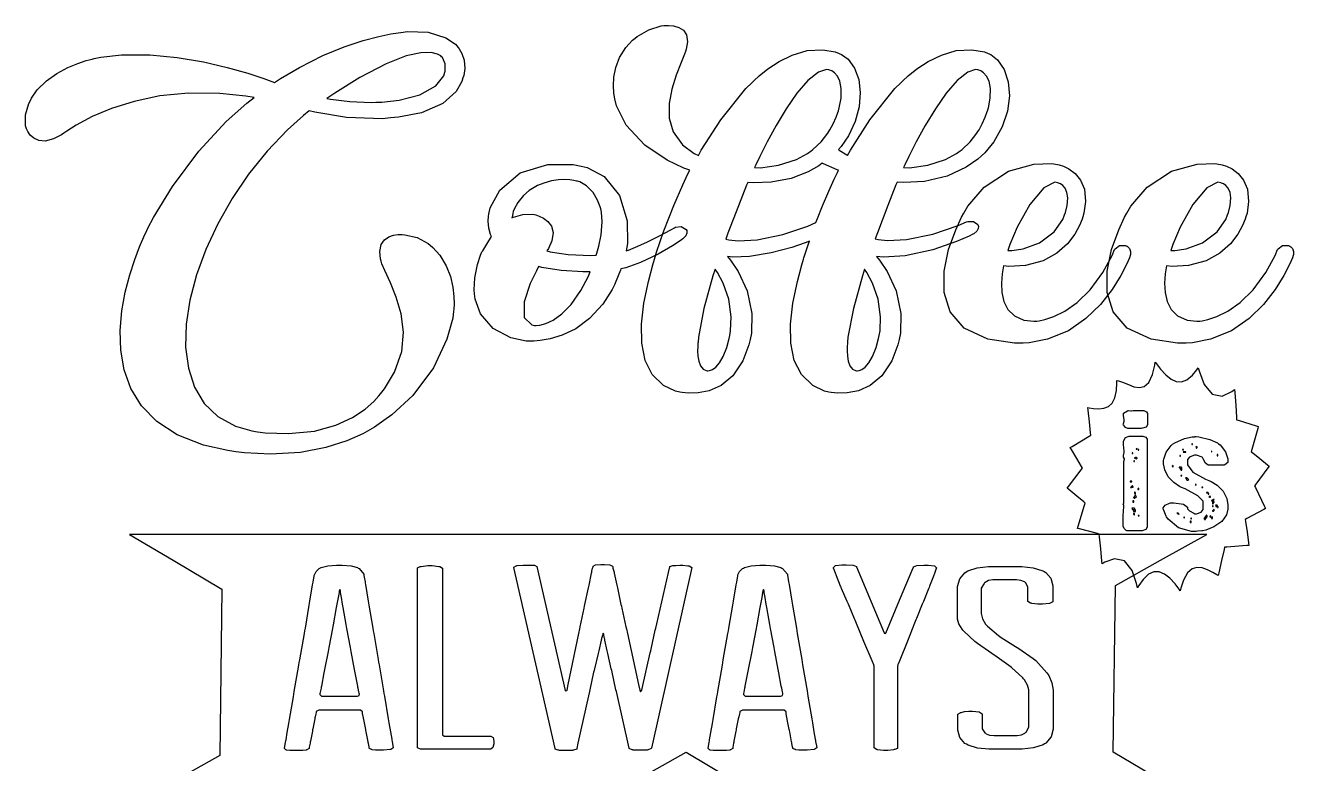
# Model space of a CAD drawing. Extents: x 114 to 248, y 19 to 327.
# Drawn here: x 114.1 to 248.3, y 162.9 to 241 of the extents above; entities that cross this region are included whole.
import ezdxf

# ---------------------------------------------------------------- set-up
doc = ezdxf.new("R2010")
doc.units = 0
doc.header["$MEASUREMENT"] = 0

msp = doc.modelspace()

# ---------------------------------------------------------------- linework, layer by layer
at = {"color": 7}
for points in [[(138.678, 198.015), (139.487, 197.903), (141.95, 197.813), (144.7, 198.093), (146.95, 198.714), (148.73, 199.536), (150.068, 200.42), (150.989, 201.224), (151.522, 201.81), (151.694, 202.035), (151.694, 202.035), (152.122, 202.554), (153.172, 204.3), (153.923, 206.486), (154.1, 208.563), (153.859, 210.494), (153.351, 212.243), (152.731, 213.774), (152.151, 215.053), (151.836, 215.787), (151.765, 216.04), (151.7, 216.291), (151.627, 217.074), (151.769, 217.821), (152.111, 218.33), (152.571, 218.642), (153.07, 218.808), (153.526, 218.868), (153.858, 218.873), (153.988, 218.863), (153.988, 218.863), (154.26, 218.846), (155.547, 218.551), (156.73, 217.92), (156.95, 217.734), (157.225, 217.51), (157.947, 216.708), (158.645, 215.578), (159.096, 214.42), (159.348, 213.308), (159.457, 212.314), (159.469, 211.514), (159.44, 210.981), (159.42, 210.785), (159.42, 210.785), (159.323, 210.029), (158.718, 207.801), (157.307, 204.775), (155.109, 201.861), (152.871, 199.791), (152.047, 199.213), (152.047, 199.213), (151.799, 199.015), (151.058, 198.502), (149.826, 197.802), (148.105, 197.04), (145.897, 196.343), (143.206, 195.836), (140.035, 195.646), (137.288, 195.778), (136.385, 195.898), (135.516, 196.015), (132.947, 196.612), (130.179, 197.693), (128.018, 199.088), (126.401, 200.738), (125.266, 202.584), (124.554, 204.571), (124.201, 206.64), (124.146, 208.735), (124.329, 210.798), (124.686, 212.772), (125.159, 214.599), (125.683, 216.224), (126.197, 217.587), (126.64, 218.63), (126.952, 219.3), (127.07, 219.534), (127.07, 219.534), (127.66, 220.672), (129.672, 223.962), (132.459, 227.706), (135.365, 230.82), (137.552, 232.77), (138.325, 233.363), (137.426, 233.524), (134.696, 233.806), (131.361, 233.835), (128.332, 233.527), (125.619, 232.958), (123.237, 232.202), (121.194, 231.34), (119.505, 230.443), (118.502, 229.815), (118.181, 229.588), (117.926, 229.413), (117.098, 228.985), (116.217, 228.755), (115.524, 228.805), (114.996, 229.05), (114.617, 229.398), (114.37, 229.756), (114.234, 230.039), (114.194, 230.152), (114.194, 230.152), (114.14, 230.382), (114.114, 231.524), (114.475, 232.719), (114.617, 232.974), (114.762, 233.291), (115.363, 234.162), (116.345, 235.139), (117.457, 235.923), (118.6, 236.529), (119.666, 236.973), (120.555, 237.271), (121.165, 237.439), (121.392, 237.49), (121.392, 237.49), (122.107, 237.64), (124.299, 237.871), (127.265, 237.883), (130.186, 237.608), (132.957, 237.133), (135.475, 236.545), (137.637, 235.927), (139.339, 235.368), (140.193, 235.06), (140.476, 234.95), (141.115, 235.379), (143.106, 236.556), (145.586, 237.801), (147.852, 238.734), (149.847, 239.396), (151.504, 239.834), (152.764, 240.09), (153.566, 240.211), (153.847, 240.242), (153.847, 240.242), (154.55, 240.341), (156.714, 240.262), (158.586, 239.686), (159.606, 238.992), (159.915, 238.654), (159.915, 238.654), (160.023, 238.512), (160.293, 238.038), (160.544, 237.301), (160.603, 236.437), (160.485, 235.683), (160.408, 235.443), (160.299, 235.064), (159.693, 234.005), (158.287, 232.733), (156.027, 231.758), (153.577, 231.273), (152.753, 231.21), (151.905, 231.122), (148.077, 231.238), (144.745, 231.811), (144.146, 231.951), (143.544, 231.477), (141.829, 229.935), (139.686, 227.686), (137.734, 225.253), (135.993, 222.681), (134.481, 220.016), (133.221, 217.307), (132.23, 214.6), (131.528, 211.941), (131.136, 209.376), (131.071, 206.955), (131.355, 204.722), (132.005, 202.722), (133.044, 201.006), (134.488, 199.619), (136.36, 198.606), (138.089, 198.098), (138.678, 198.015)], [(206.339, 224.403), (206.215, 224.12), (205.347, 221.959), (204.249, 219.058), (204.012, 218.405), (204.333, 218.336), (205.322, 218.245), (207.336, 218.339), (210.102, 218.917), (212.806, 219.829), (213.677, 220.204), (213.8, 220.258), (214.427, 220.261), (214.876, 219.931), (214.912, 219.817), (214.912, 219.817), (214.933, 219.734), (214.92, 219.517), (214.763, 219.221), (214.461, 218.961), (214.348, 218.899), (213.952, 218.688), (212.635, 218.123), (210.123, 217.268), (207.174, 216.637), (204.899, 216.469), (204.152, 216.535), (204.465, 216.165), (205.285, 214.951), (206.237, 212.927), (206.746, 210.523), (206.696, 208.449), (206.551, 207.786), (206.421, 207.206), (205.776, 205.522), (204.717, 203.939), (203.498, 202.923), (202.234, 202.354), (201.043, 202.116), (200.047, 202.092), (199.361, 202.162), (199.107, 202.212), (199.107, 202.212), (198.665, 202.317), (197.405, 202.916), (196.208, 204.054), (195.455, 205.56), (195.094, 207.367), (195.067, 209.408), (195.318, 211.613), (195.789, 213.918), (196.252, 215.674), (196.427, 216.253), (196.479, 216.421), (197.008, 218.009), (197.062, 218.157), (196.601, 217.982), (195.195, 217.512), (193.026, 216.938), (190.707, 216.567), (188.959, 216.488), (188.383, 216.535), (188.696, 216.165), (189.516, 214.951), (190.468, 212.927), (190.977, 210.523), (190.927, 208.449), (190.783, 207.786), (190.652, 207.206), (190.007, 205.522), (188.948, 203.939), (187.729, 202.923), (186.465, 202.354), (185.275, 202.116), (184.278, 202.092), (183.592, 202.162), (183.338, 202.212), (183.338, 202.212), (182.896, 202.317), (181.636, 202.916), (180.439, 204.054), (179.687, 205.56), (179.325, 207.367), (179.298, 209.408), (179.549, 211.613), (180.02, 213.918), (180.483, 215.674), (180.658, 216.253), (180.883, 217.012), (181.653, 219.258), (182.699, 221.929), (183.658, 224.116), (184.208, 225.286), (184.397, 225.672), (183.786, 225.899), (182.015, 226.742), (179.66, 228.309), (177.689, 230.445), (176.632, 232.497), (176.459, 233.222), (176.459, 233.222), (176.423, 233.397), (176.359, 233.878), (176.322, 234.603), (176.371, 235.507), (176.565, 236.527), (176.965, 237.599), (177.628, 238.658), (178.34, 239.427), (178.612, 239.642), (178.849, 239.828), (180.075, 240.538), (181.37, 240.949), (181.645, 240.983), (181.645, 240.983), (181.791, 240.994), (182.166, 240.996), (182.677, 240.94), (183.227, 240.785), (183.723, 240.482), (184.07, 239.987), (184.173, 239.251), (184.027, 238.475), (183.938, 238.231), (183.837, 237.942), (183.497, 237.082), (182.976, 235.738), (182.503, 234.265), (182.204, 232.729), (182.208, 231.191), (182.643, 229.719), (183.636, 228.375), (184.864, 227.451), (185.315, 227.225), (185.623, 227.79), (187.674, 231.003), (190.342, 234.307), (190.959, 234.914), (190.959, 234.914), (191.166, 235.125), (191.753, 235.663), (192.664, 236.39), (193.846, 237.169), (195.245, 237.859), (196.807, 238.324), (198.476, 238.423), (199.795, 238.183), (200.201, 238.019), (200.456, 237.917), (201.141, 237.41), (201.837, 236.472), (202.274, 235.277), (202.441, 233.892), (202.324, 232.39), (201.907, 230.837), (201.181, 229.303), (200.425, 228.192), (200.131, 227.858), (200.201, 227.806), (201.003, 227.287), (201.083, 227.225), (201.392, 227.79), (203.443, 231.003), (206.11, 234.307), (206.728, 234.914), (206.728, 234.914), (206.935, 235.125), (207.522, 235.663), (208.434, 236.39), (209.616, 237.169), (211.015, 237.859), (212.576, 238.324), (214.247, 238.423), (215.565, 238.183), (215.97, 238.019), (216.238, 237.907), (216.953, 237.352), (217.665, 236.328), (218.091, 235.027), (218.21, 233.531), (218.006, 231.918), (217.459, 230.27), (216.551, 228.667), (215.619, 227.522), (215.265, 227.189), (214.884, 226.857), (213.626, 225.99), (211.635, 225.056), (209.226, 224.491), (207.056, 224.361), (206.339, 224.403)], [(146.014, 233.256), (146.393, 233.186), (148.422, 232.931), (150.698, 232.851), (151.201, 232.869), (151.817, 232.883), (153.665, 233.079), (155.844, 233.637), (157.525, 234.605), (158.373, 235.647), (158.503, 236.044), (158.538, 236.168), (158.512, 236.922), (158.239, 237.588), (158.151, 237.666), (158.151, 237.666), (158.053, 237.758), (157.707, 237.961), (157.036, 238.126), (155.958, 238.108), (154.395, 237.76), (152.271, 236.933), (149.503, 235.481), (146.866, 233.842), (146.014, 233.256)], [(191.242, 225.954), (191.879, 225.943), (193.8, 226.201), (195.682, 226.81), (196.842, 227.433), (197.239, 227.718), (197.239, 227.718), (197.431, 227.86), (198.305, 228.676), (199.001, 229.58), (199.107, 229.765), (199.231, 229.963), (199.565, 230.583), (199.883, 231.282), (200.069, 231.769), (200.131, 231.951), (200.131, 231.951), (200.219, 232.281), (200.4, 233.294), (200.431, 234.327), (200.287, 235.092), (200.028, 235.629), (199.719, 235.979), (199.42, 236.179), (199.195, 236.27), (199.107, 236.291), (199.107, 236.291), (198.848, 236.318), (198.036, 236.033), (196.896, 235.152), (195.731, 233.814), (194.592, 232.181), (193.525, 230.416), (192.578, 228.681), (191.801, 227.139), (191.376, 226.252), (191.242, 225.954)], [(207.01, 225.954), (207.648, 225.943), (209.569, 226.201), (211.45, 226.81), (212.611, 227.433), (213.008, 227.718), (213.008, 227.718), (213.201, 227.86), (214.074, 228.676), (214.771, 229.58), (214.878, 229.765), (215.001, 229.963), (215.334, 230.583), (215.653, 231.282), (215.839, 231.769), (215.9, 231.951), (215.9, 231.951), (215.99, 232.281), (216.17, 233.294), (216.202, 234.327), (216.057, 235.092), (215.798, 235.629), (215.489, 235.979), (215.19, 236.179), (214.966, 236.27), (214.878, 236.291), (214.878, 236.291), (214.621, 236.318), (213.818, 236.033), (212.685, 235.152), (211.525, 233.814), (210.388, 232.181), (209.319, 230.416), (208.367, 228.681), (207.582, 227.139), (207.149, 226.252), (207.01, 225.954)], [(183.657, 218.405), (183.392, 218.218), (182.576, 217.682), (181.049, 216.791), (179.185, 215.915), (177.626, 215.361), (177.094, 215.23), (177.058, 215.09), (176.512, 213.731), (176.459, 213.607), (176.199, 213.06), (175.209, 211.516), (173.801, 209.977), (172.335, 208.904), (170.911, 208.215), (169.63, 207.825), (168.591, 207.65), (167.893, 207.605), (167.64, 207.61), (167.64, 207.61), (167.095, 207.61), (165.462, 207.952), (163.609, 208.934), (162.271, 210.498), (161.691, 212.054), (161.642, 212.585), (161.605, 213.012), (161.674, 214.305), (161.951, 215.719), (162.267, 216.677), (162.418, 217.029), (162.418, 217.029), (162.418, 217.029), (162.493, 217.159), (162.705, 217.51), (163.029, 218.026), (163.336, 218.497), (163.442, 218.652), (163.335, 218.86), (163.129, 219.542), (163.062, 220.297), (163.114, 220.821), (163.16, 221.015), (163.16, 221.015), (163.302, 221.688), (164.323, 223.58), (166.467, 225.395), (169.39, 226.289), (172.048, 226.275), (172.897, 226.095), (173.534, 225.962), (175.332, 225.003), (176.983, 223.018), (177.782, 220.332), (177.799, 217.915), (177.66, 217.135), (177.913, 217.23), (178.667, 217.536), (179.846, 218.061), (181.211, 218.732), (182.386, 219.353), (182.775, 219.568), (182.897, 219.64), (183.505, 219.72), (184.008, 219.411), (184.08, 219.287), (184.08, 219.287), (184.092, 219.23), (184.106, 219.031), (184, 218.742), (183.753, 218.473), (183.657, 218.405)], [(200.131, 225.672), (199.989, 225.726), (198.56, 226.343), (198.402, 226.413), (198.052, 226.153), (196.909, 225.498), (195.116, 224.808), (193, 224.409), (191.148, 224.331), (190.536, 224.367), (190.412, 224.086), (189.542, 221.925), (188.444, 219.023), (188.207, 218.369), (188.527, 218.301), (189.516, 218.21), (191.514, 218.299), (194.239, 218.867), (196.882, 219.764), (197.732, 220.133), (197.901, 220.58), (198.439, 221.907), (199.103, 223.446), (199.68, 224.712), (200.018, 225.432), (200.131, 225.672)], [(230.999, 216.642), (230.914, 216.425), (230.63, 215.787), (229.993, 214.543), (229.071, 213.06), (227.85, 211.49), (226.314, 209.988), (224.449, 208.704), (222.242, 207.79), (220.318, 207.417), (219.674, 207.397), (218.743, 207.397), (215.948, 207.823), (213.435, 208.977), (211.945, 210.68), (211.296, 212.751), (211.302, 215.012), (211.776, 217.281), (212.535, 219.378), (213.156, 220.698), (213.395, 221.121), (213.815, 221.874), (215.553, 223.866), (218.126, 225.563), (220.811, 226.326), (222.702, 226.383), (223.308, 226.271), (223.308, 226.271), (223.479, 226.235), (223.92, 226.096), (224.518, 225.812), (225.165, 225.342), (225.745, 224.641), (226.15, 223.668), (226.268, 222.379), (226.102, 221.132), (225.99, 220.733), (225.99, 220.733), (225.907, 220.485), (225.635, 219.834), (225.127, 218.925), (224.345, 217.902), (223.242, 216.91), (221.777, 216.09), (219.909, 215.588), (218.166, 215.495), (217.594, 215.547), (217.55, 215.338), (217.452, 214.701), (217.38, 213.745), (217.425, 212.751), (217.638, 211.791), (218.064, 210.936), (218.754, 210.26), (219.757, 209.833), (220.782, 209.71), (221.121, 209.726), (221.121, 209.726), (221.346, 209.754), (221.969, 209.885), (222.903, 210.199), (224.066, 210.777), (225.375, 211.694), (226.746, 213.031), (228.096, 214.865), (229.076, 216.654), (229.342, 217.275), (229.394, 217.373), (229.861, 217.704), (230.504, 217.7), (230.646, 217.628), (230.671, 217.628), (230.746, 217.574), (230.914, 217.399), (231.038, 217.093), (231.031, 216.747), (230.999, 216.642)], [(248.249, 216.642), (248.164, 216.425), (247.88, 215.787), (247.244, 214.543), (246.321, 213.06), (245.1, 211.49), (243.566, 209.988), (241.701, 208.704), (239.492, 207.79), (237.57, 207.417), (236.926, 207.397), (235.995, 207.397), (233.2, 207.823), (230.685, 208.977), (229.195, 210.68), (228.546, 212.751), (228.552, 215.012), (229.027, 217.281), (229.786, 219.378), (230.408, 220.698), (230.646, 221.121), (231.067, 221.874), (232.804, 223.866), (235.377, 225.563), (238.062, 226.326), (239.952, 226.383), (240.558, 226.271), (240.558, 226.271), (240.73, 226.235), (241.171, 226.096), (241.768, 225.812), (242.415, 225.342), (242.995, 224.641), (243.4, 223.668), (243.519, 222.379), (243.352, 221.132), (243.24, 220.733), (243.24, 220.733), (243.158, 220.485), (242.885, 219.834), (242.378, 218.925), (241.595, 217.902), (240.492, 216.91), (239.028, 216.09), (237.159, 215.588), (235.416, 215.495), (234.844, 215.547), (234.8, 215.338), (234.702, 214.701), (234.63, 213.745), (234.676, 212.751), (234.888, 211.791), (235.314, 210.936), (236.004, 210.26), (237.007, 209.833), (238.033, 209.71), (238.372, 209.726), (238.372, 209.726), (238.596, 209.754), (239.219, 209.885), (240.153, 210.199), (241.317, 210.777), (242.626, 211.694), (243.997, 213.031), (245.346, 214.865), (246.326, 216.654), (246.592, 217.275), (246.644, 217.373), (247.111, 217.704), (247.755, 217.7), (247.897, 217.628), (247.897, 217.628), (247.981, 217.574), (248.152, 217.399), (248.283, 217.093), (248.281, 216.747), (248.249, 216.642)], [(165.735, 221.298), (165.735, 221.298), (165.691, 221.109), (165.611, 220.725), (165.593, 220.627), (165.77, 220.715), (166.726, 220.989), (167.772, 221.015), (167.992, 220.979), (167.992, 220.979), (168.13, 220.945), (168.479, 220.827), (168.935, 220.6), (169.4, 220.248), (169.767, 219.747), (169.941, 219.075), (169.818, 218.212), (169.456, 217.386), (169.297, 217.135), (169.624, 217.047), (171.546, 216.761), (173.928, 216.668), (174.485, 216.676), (174.577, 216.91), (174.794, 217.636), (175.034, 218.85), (175.124, 220.204), (175.049, 221.244), (174.978, 221.58), (174.91, 221.813), (174.655, 222.495), (174.178, 223.336), (173.484, 224.032), (172.765, 224.43), (172.508, 224.507), (172.508, 224.507), (172.413, 224.535), (172.146, 224.594), (171.727, 224.655), (171.176, 224.689), (170.517, 224.666), (169.769, 224.553), (168.956, 224.323), (168.304, 224.054), (168.099, 223.944), (167.924, 223.857), (167.426, 223.541), (166.797, 222.992), (166.227, 222.257), (165.837, 221.546), (165.735, 221.298)], [(218.053, 217.171), (218.455, 217.171), (219.663, 217.363), (221.394, 218), (222.953, 219.166), (223.875, 220.464), (224.05, 220.945), (224.138, 221.19), (224.332, 221.952), (224.4, 222.739), (224.306, 223.334), (224.106, 223.763), (223.856, 224.051), (223.607, 224.225), (223.419, 224.309), (223.344, 224.331), (223.344, 224.331), (223.012, 224.398), (221.856, 223.813), (220.366, 222.061), (219.042, 219.654), (218.26, 217.804), (218.053, 217.171)], [(235.303, 217.171), (235.705, 217.171), (236.914, 217.363), (238.645, 218), (240.203, 219.166), (241.125, 220.464), (241.3, 220.945), (241.388, 221.19), (241.583, 221.952), (241.65, 222.739), (241.556, 223.334), (241.356, 223.763), (241.106, 224.051), (240.858, 224.225), (240.669, 224.309), (240.594, 224.331), (240.594, 224.331), (240.258, 224.398), (239.092, 223.813), (237.604, 222.061), (236.288, 219.654), (235.511, 217.804), (235.303, 217.171)], [(173.849, 214.912), (173.083, 214.912), (170.789, 215.062), (168.759, 215.389), (168.415, 215.477), (168.17, 215.046), (167.521, 213.699), (166.868, 211.751), (166.882, 210.115), (167.688, 209.317), (167.992, 209.267), (167.992, 209.267), (168.14, 209.264), (168.549, 209.302), (169.175, 209.463), (169.967, 209.828), (170.88, 210.476), (171.862, 211.486), (172.868, 212.938), (173.635, 214.406), (173.849, 214.912)], [(187.078, 215.194), (186.858, 214.489), (185.9, 211.059), (185.313, 208.016), (185.279, 207.504), (185.279, 207.504), (185.265, 207.378), (185.243, 207.045), (185.234, 206.572), (185.265, 206.026), (185.356, 205.476), (185.531, 204.989), (185.815, 204.632), (186.123, 204.479), (186.231, 204.471), (186.231, 204.471), (186.303, 204.469), (186.501, 204.5), (186.794, 204.613), (187.153, 204.859), (187.545, 205.291), (187.942, 205.959), (188.315, 206.915), (188.568, 207.882), (188.63, 208.209), (188.725, 208.689), (188.788, 210.17), (188.528, 212.033), (187.93, 213.731), (187.324, 214.853), (187.078, 215.194)], [(202.883, 215.194), (202.663, 214.489), (201.705, 211.059), (201.118, 208.016), (201.083, 207.504), (201.083, 207.504), (201.07, 207.378), (201.047, 207.045), (201.039, 206.572), (201.07, 206.026), (201.161, 205.476), (201.336, 204.989), (201.62, 204.632), (201.928, 204.479), (202.035, 204.471), (202.035, 204.471), (202.107, 204.469), (202.306, 204.5), (202.599, 204.613), (202.956, 204.859), (203.349, 205.291), (203.747, 205.959), (204.118, 206.915), (204.373, 207.882), (204.435, 208.209), (204.53, 208.689), (204.589, 210.17), (204.32, 212.033), (203.72, 213.731), (203.123, 214.851), (202.883, 215.194)], [(147.321, 183.903), (147.63, 183.903), (148.564, 183.825), (149.243, 183.639), (149.331, 183.585), (149.419, 183.533), (149.921, 182.941), (149.931, 182.879), (149.931, 182.82), (149.961, 182.638), (150.045, 182.14), (150.071, 181.997), (150.097, 181.865), (150.388, 180.101), (150.424, 179.881), (150.458, 179.67), (150.875, 177.228), (150.919, 176.954), (150.963, 176.681), (151.438, 173.919), (151.482, 173.637), (151.535, 173.356), (152.003, 170.596), (152.047, 170.321), (152.091, 170.048), (152.505, 167.641), (152.54, 167.429), (152.575, 167.218), (152.731, 166.274), (152.867, 165.506), (152.893, 165.383), (152.911, 165.25), (152.991, 164.793), (153.035, 164.627), (153.035, 164.571), (153.035, 164.571), (152.841, 164.44), (152.789, 164.43), (152.745, 164.412), (152.009, 164.324), (151.765, 164.324), (151.608, 164.324), (151.138, 164.346), (150.811, 164.386), (150.777, 164.394), (150.741, 164.412), (150.504, 164.527), (150.496, 164.535), (150.496, 164.578), (150.468, 164.703), (150.406, 165.039), (150.39, 165.136), (150.372, 165.234), (150.169, 166.291), (150.143, 166.405), (150.125, 166.521), (149.913, 167.579), (149.895, 167.676), (149.877, 167.773), (149.79, 168.203), (149.79, 168.345), (149.78, 168.381), (149.575, 168.558), (149.508, 168.558), (145.274, 168.558), (145.176, 168.558), (144.894, 168.409), (144.885, 168.381), (144.885, 168.336), (144.854, 168.196), (144.771, 167.844), (144.745, 167.746), (144.727, 167.65), (144.515, 166.591), (144.498, 166.475), (144.48, 166.361), (144.268, 165.276), (144.25, 165.17), (144.232, 165.074), (144.146, 164.67), (144.146, 164.535), (144.136, 164.519), (143.907, 164.376), (143.863, 164.358), (143.827, 164.342), (143.474, 164.298), (142.945, 164.288), (142.769, 164.288), (142.597, 164.288), (142.081, 164.312), (141.745, 164.35), (141.71, 164.358), (141.675, 164.368), (141.534, 164.501), (141.534, 164.501), (141.534, 164.556), (141.564, 164.721), (141.648, 165.18), (141.676, 165.312), (141.692, 165.445), (141.825, 166.216), (141.993, 167.146), (142.029, 167.357), (142.063, 167.569), (142.478, 169.987), (142.522, 170.251), (142.566, 170.525), (143.043, 173.312), (143.087, 173.603), (143.14, 173.885), (143.633, 176.681), (143.687, 176.954), (143.739, 177.228), (144.144, 179.66), (144.18, 179.881), (144.214, 180.093), (144.505, 181.831), (144.533, 181.963), (144.559, 182.095), (144.643, 182.572), (144.675, 182.75), (144.675, 182.809), (144.691, 182.889), (144.867, 183.238), (145.186, 183.533), (145.274, 183.585), (145.389, 183.639), (146.111, 183.825), (147.017, 183.903), (147.321, 183.903)], [(163.689, 165.136), (163.689, 165.005), (163.583, 164.612), (163.344, 164.43), (163.266, 164.43), (155.998, 164.43), (155.9, 164.43), (155.611, 164.589), (155.611, 164.641), (155.611, 183.585), (155.611, 183.629), (155.874, 183.745), (155.928, 183.761), (155.98, 183.779), (156.682, 183.867), (156.916, 183.867), (157.163, 183.867), (157.842, 183.779), (157.904, 183.761), (157.956, 183.745), (158.257, 183.572), (158.257, 183.515), (158.257, 166.018), (158.257, 165.965), (158.414, 165.806), (158.467, 165.806), (163.3, 165.806), (163.358, 165.822), (163.587, 165.683), (163.689, 165.274), (163.689, 165.136)], [(183.48, 183.903), (183.673, 183.903), (184.194, 183.843), (184.256, 183.833), (184.326, 183.825), (184.612, 183.664), (184.609, 183.657), (180.34, 164.535), (180.33, 164.509), (180.005, 164.368), (179.953, 164.358), (179.891, 164.35), (179.353, 164.324), (179.175, 164.324), (178.973, 164.324), (178.425, 164.35), (178.365, 164.358), (178.311, 164.368), (177.985, 164.519), (177.976, 164.535), (176.635, 170.532), (176.591, 170.718), (176.177, 172.57), (176.142, 172.755), (176.098, 172.941), (175.718, 174.555), (175.683, 174.695), (175.647, 174.837), (175.417, 175.984), (175.401, 176.072), (175.383, 176.16), (175.321, 176.487), (175.295, 176.635), (175.295, 176.635), (175.285, 176.653), (175.224, 176.707), (175.224, 176.706), (175.224, 176.689), (175.19, 176.649), (175.19, 176.635), (175.19, 176.596), (175.158, 176.474), (175.074, 176.16), (175.048, 176.072), (175.03, 175.984), (174.765, 174.837), (174.731, 174.695), (174.695, 174.555), (174.316, 172.941), (174.272, 172.755), (174.228, 172.579), (173.813, 170.726), (173.779, 170.532), (173.681, 170.091), (172.561, 165.065), (172.438, 164.501), (172.438, 164.457), (172.11, 164.334), (172.049, 164.324), (171.978, 164.316), (171.449, 164.288), (171.274, 164.288), (171.088, 164.288), (170.603, 164.316), (170.532, 164.324), (170.462, 164.334), (170.145, 164.459), (170.145, 164.501), (165.806, 183.657), (165.806, 183.701), (166.044, 183.815), (166.088, 183.833), (166.132, 183.851), (166.761, 183.903), (166.97, 183.903), (167.199, 183.903), (167.714, 183.903), (167.886, 183.903), (167.974, 183.903), (168.229, 183.779), (168.239, 183.761), (171.203, 170.638), (171.208, 170.629), (171.406, 170.649), (171.414, 170.674), (171.537, 171.275), (172.657, 176.68), (172.755, 177.165), (172.799, 177.369), (173.214, 179.371), (173.25, 179.564), (173.294, 179.758), (173.671, 181.496), (173.707, 181.645), (173.742, 181.805), (174.008, 183.066), (174.026, 183.162), (174.042, 183.26), (174.122, 183.595), (174.166, 183.72), (174.166, 183.761), (174.166, 183.801), (174.425, 183.921), (174.999, 183.974), (175.19, 183.974), (175.382, 183.974), (175.956, 183.921), (176.239, 183.797), (176.248, 183.761), (176.248, 183.72), (176.279, 183.595), (176.361, 183.26), (176.389, 183.162), (176.405, 183.066), (176.67, 181.805), (176.706, 181.645), (176.74, 181.496), (177.121, 179.758), (177.165, 179.564), (177.209, 179.371), (177.65, 177.369), (177.694, 177.165), (177.799, 176.689), (178.973, 171.275), (179.105, 170.674), (179.113, 170.648), (179.186, 170.532), (179.211, 170.532), (179.237, 170.532), (179.307, 170.658), (179.317, 170.674), (179.361, 170.869), (179.74, 172.597), (179.776, 172.755), (179.81, 172.915), (180.225, 174.643), (180.269, 174.837), (180.314, 175.031), (180.755, 177.032), (180.799, 177.235), (180.903, 177.712), (182.138, 183.128), (182.28, 183.727), (182.288, 183.745), (182.626, 183.867), (182.739, 183.867), (182.923, 183.867), (183.341, 183.903), (183.48, 183.903)], [(192.123, 183.903), (192.433, 183.903), (193.366, 183.825), (194.046, 183.639), (194.134, 183.585), (194.222, 183.533), (194.724, 182.941), (194.733, 182.879), (194.733, 182.82), (194.764, 182.638), (194.848, 182.14), (194.874, 181.997), (194.9, 181.865), (195.191, 180.101), (195.227, 179.881), (195.261, 179.67), (195.677, 177.228), (195.721, 176.954), (195.766, 176.681), (196.241, 173.919), (196.285, 173.637), (196.337, 173.356), (196.806, 170.596), (196.85, 170.321), (196.894, 170.048), (197.308, 167.641), (197.343, 167.429), (197.378, 167.218), (197.534, 166.274), (197.67, 165.506), (197.696, 165.383), (197.714, 165.25), (197.794, 164.793), (197.838, 164.627), (197.838, 164.571), (197.838, 164.571), (197.644, 164.44), (197.592, 164.43), (197.547, 164.412), (196.812, 164.324), (196.567, 164.324), (196.41, 164.324), (195.941, 164.346), (195.614, 164.386), (195.579, 164.394), (195.544, 164.412), (195.307, 164.527), (195.298, 164.535), (195.298, 164.578), (195.271, 164.703), (195.209, 165.039), (195.192, 165.136), (195.174, 165.234), (194.972, 166.291), (194.946, 166.405), (194.928, 166.521), (194.715, 167.579), (194.697, 167.676), (194.68, 167.773), (194.593, 168.203), (194.593, 168.345), (194.583, 168.381), (194.378, 168.558), (194.31, 168.558), (190.077, 168.558), (189.979, 168.558), (189.697, 168.409), (189.688, 168.381), (189.688, 168.336), (189.657, 168.196), (189.574, 167.844), (189.548, 167.746), (189.53, 167.65), (189.317, 166.591), (189.301, 166.475), (189.283, 166.361), (189.071, 165.276), (189.053, 165.17), (189.035, 165.074), (188.948, 164.67), (188.948, 164.535), (188.939, 164.519), (188.71, 164.376), (188.666, 164.358), (188.63, 164.342), (188.277, 164.298), (187.748, 164.288), (187.572, 164.288), (187.399, 164.288), (186.884, 164.312), (186.548, 164.35), (186.513, 164.358), (186.478, 164.368), (186.337, 164.501), (186.337, 164.501), (186.337, 164.556), (186.367, 164.721), (186.451, 165.18), (186.479, 165.312), (186.495, 165.445), (186.628, 166.216), (186.796, 167.146), (186.832, 167.357), (186.866, 167.569), (187.281, 169.987), (187.325, 170.251), (187.369, 170.525), (187.846, 173.312), (187.89, 173.603), (187.942, 173.885), (188.436, 176.681), (188.49, 176.954), (188.542, 177.228), (188.947, 179.66), (188.983, 179.881), (189.017, 180.093), (189.308, 181.831), (189.335, 181.963), (189.362, 182.095), (189.446, 182.572), (189.478, 182.75), (189.478, 182.809), (189.494, 182.889), (189.67, 183.238), (189.989, 183.533), (190.077, 183.585), (190.182, 183.639), (190.901, 183.825), (191.817, 183.903), (192.123, 183.903)], [(209.374, 183.903), (209.604, 183.903), (210.294, 183.825), (210.514, 183.613), (210.502, 183.585), (210.484, 183.551), (210.254, 182.933), (210.22, 182.845), (210.184, 182.757), (209.77, 181.672), (209.726, 181.54), (209.673, 181.417), (209.117, 180.058), (209.057, 179.917), (208.995, 179.768), (208.376, 178.267), (208.315, 178.117), (208.173, 177.764), (207.42, 175.878), (206.612, 173.849), (206.445, 173.426), (206.427, 173.4), (206.375, 173.156), (206.375, 173.073), (206.375, 164.571), (206.375, 164.527), (206.083, 164.412), (206.022, 164.394), (205.969, 164.378), (205.347, 164.288), (205.14, 164.288), (204.91, 164.288), (204.275, 164.378), (204.222, 164.394), (204.169, 164.412), (203.906, 164.585), (203.906, 164.641), (203.906, 173.038), (203.906, 173.082), (203.906, 173.181), (203.906, 173.214), (203.906, 173.214), (203.878, 173.338), (203.87, 173.354), (203.684, 173.787), (202.815, 175.825), (202.035, 177.721), (201.895, 178.083), (201.833, 178.233), (201.19, 179.768), (201.119, 179.917), (201.057, 180.067), (200.466, 181.452), (200.414, 181.574), (200.36, 181.699), (199.919, 182.791), (199.885, 182.879), (199.849, 182.967), (199.703, 183.344), (199.61, 183.595), (199.602, 183.621), (199.59, 183.658), (199.823, 183.859), (200.503, 183.938), (200.731, 183.938), (200.933, 183.948), (201.675, 183.913), (202.026, 183.771), (202.035, 183.727), (204.964, 176.742), (204.98, 176.716), (205.122, 176.689), (205.14, 176.706), (206.587, 180.199), (206.692, 180.455), (207.927, 183.366), (208.069, 183.691), (208.077, 183.735), (208.43, 183.877), (209.17, 183.913), (209.374, 183.903)], [(221.474, 179.776), (221.236, 179.776), (220.582, 179.864), (220.522, 179.881), (220.46, 179.899), (220.169, 180.045), (220.169, 180.093), (220.169, 181.468), (220.169, 181.628), (219.903, 182.059), (219.851, 182.104), (219.797, 182.148), (219.432, 182.294), (218.979, 182.35), (218.828, 182.35), (216.606, 182.35), (216.457, 182.35), (216.014, 182.272), (215.644, 182.087), (215.583, 182.033), (215.529, 181.981), (215.23, 181.464), (215.23, 181.292), (215.23, 178.965), (215.23, 178.778), (215.367, 178.22), (215.696, 177.66), (215.794, 177.553), (215.882, 177.449), (217.063, 176.451), (217.205, 176.353), (217.346, 176.257), (218.871, 175.288), (219.039, 175.19), (219.198, 175.093), (220.733, 174.035), (220.875, 173.919), (221.015, 173.805), (222.188, 172.51), (222.286, 172.368), (222.374, 172.227), (222.699, 171.464), (222.849, 170.687), (222.849, 170.428), (222.849, 166.828), (222.849, 166.557), (222.615, 165.74), (222.082, 165.092), (221.933, 164.994), (221.773, 164.898), (220.767, 164.568), (219.577, 164.43), (219.181, 164.43), (216.429, 164.43), (216.032, 164.43), (214.842, 164.563), (213.836, 164.871), (213.677, 164.96), (213.517, 165.048), (212.98, 165.67), (212.761, 166.46), (212.761, 166.723), (212.761, 168.099), (212.761, 168.152), (212.998, 168.293), (213.042, 168.311), (213.094, 168.329), (213.447, 168.409), (213.91, 168.451), (214.066, 168.451), (214.303, 168.451), (215.017, 168.373), (215.335, 168.195), (215.335, 168.135), (215.335, 166.758), (215.335, 166.599), (215.626, 166.166), (215.688, 166.122), (215.74, 166.078), (216.111, 165.934), (216.586, 165.876), (216.746, 165.876), (218.899, 165.876), (219.046, 165.876), (219.488, 165.956), (219.859, 166.142), (219.921, 166.194), (219.974, 166.248), (220.274, 166.763), (220.274, 166.934), (220.274, 170.532), (220.274, 170.705), (220.136, 171.217), (219.807, 171.768), (219.71, 171.873), (219.622, 171.979), (218.44, 173.073), (218.299, 173.178), (218.157, 173.284), (216.658, 174.344), (216.499, 174.449), (216.34, 174.555), (214.842, 175.613), (214.701, 175.719), (214.559, 175.825), (213.386, 176.919), (213.29, 177.024), (213.202, 177.13), (212.875, 177.681), (212.725, 178.194), (212.725, 178.365), (212.725, 181.364), (212.725, 181.636), (212.958, 182.452), (213.493, 183.101), (213.643, 183.198), (213.801, 183.296), (214.806, 183.625), (215.996, 183.761), (216.393, 183.761), (219.145, 183.761), (219.542, 183.761), (220.733, 183.629), (221.737, 183.32), (221.897, 183.232), (222.056, 183.144), (222.593, 182.523), (222.815, 181.733), (222.815, 181.468), (222.815, 180.093), (222.805, 180.041), (222.461, 179.856), (221.721, 179.776), (221.474, 179.776)], [(149.189, 170.039), (149.246, 170.039), (149.418, 170.115), (149.454, 170.279), (149.437, 170.321), (149.437, 170.37), (149.406, 170.512), (149.321, 170.886), (149.295, 170.991), (149.277, 171.097), (149.013, 172.508), (148.978, 172.685), (148.942, 172.853), (148.59, 174.767), (148.555, 174.978), (148.519, 175.19), (148.131, 177.219), (148.096, 177.411), (148.06, 177.615), (147.734, 179.433), (147.708, 179.6), (147.68, 179.768), (147.557, 180.478), (147.469, 181.027), (147.461, 181.115), (147.452, 181.151), (147.391, 181.328), (147.391, 181.328), (147.381, 181.32), (147.321, 181.167), (147.321, 181.115), (147.303, 181.027), (147.205, 180.478), (147.072, 179.768), (147.038, 179.6), (147.002, 179.433), (146.684, 177.606), (146.649, 177.411), (146.614, 177.209), (146.235, 175.182), (146.19, 174.978), (146.146, 174.767), (145.767, 172.861), (145.733, 172.685), (145.697, 172.518), (145.431, 171.107), (145.415, 170.991), (145.397, 170.877), (145.317, 170.48), (145.274, 170.335), (145.274, 170.285), (145.274, 170.225), (145.459, 170.039), (145.521, 170.039), (149.189, 170.039)], [(193.992, 170.039), (194.049, 170.039), (194.221, 170.115), (194.256, 170.279), (194.24, 170.321), (194.24, 170.37), (194.208, 170.512), (194.124, 170.886), (194.098, 170.991), (194.08, 171.097), (193.815, 172.508), (193.781, 172.685), (193.745, 172.853), (193.392, 174.767), (193.358, 174.978), (193.322, 175.19), (192.933, 177.219), (192.899, 177.411), (192.863, 177.615), (192.537, 179.433), (192.51, 179.6), (192.483, 179.768), (192.36, 180.478), (192.272, 181.027), (192.264, 181.115), (192.254, 181.151), (192.194, 181.328), (192.194, 181.328), (192.184, 181.32), (192.123, 181.167), (192.123, 181.115), (192.106, 181.027), (192.007, 180.478), (191.875, 179.768), (191.841, 179.6), (191.805, 179.433), (191.487, 177.606), (191.452, 177.411), (191.417, 177.209), (191.037, 175.182), (190.993, 174.978), (190.949, 174.767), (190.57, 172.861), (190.536, 172.685), (190.5, 172.518), (190.234, 171.107), (190.217, 170.991), (190.199, 170.877), (190.12, 170.48), (190.077, 170.335), (190.077, 170.285), (190.077, 170.225), (190.262, 170.039), (190.324, 170.039), (193.992, 170.039)]]:
    msp.add_lwpolyline(points, close=True, dxfattribs=at)
at = {"color": 40}
msp.add_lwpolyline([(227.718, 187.185), (227.524, 187.238), (225.636, 187.731), (225.425, 187.784), (225.495, 188.022), (226.165, 190.235), (226.237, 190.464), (226.086, 190.588), (225.337, 191.207), (224.516, 191.893), (224.331, 192.052), (224.471, 192.238), (225.812, 193.984), (225.954, 194.168), (225.856, 194.336), (225.353, 195.184), (224.782, 196.136), (224.649, 196.357), (224.842, 196.471), (226.65, 197.557), (226.836, 197.662), (226.809, 197.892), (226.69, 199.047), (226.554, 200.308), (226.519, 200.59), (226.668, 200.561), (227.119, 200.489), (227.692, 200.447), (228.221, 200.499), (228.688, 200.682), (229.076, 201.034), (229.366, 201.588), (229.543, 202.38), (229.593, 203.181), (229.588, 203.447), (229.741, 203.413), (230.19, 203.254), (230.797, 203.002), (231.392, 202.781), (231.96, 202.685), (232.485, 202.806), (232.95, 203.235), (233.342, 204.064), (233.593, 205.054), (233.645, 205.387), (233.779, 205.197), (234.207, 204.64), (234.763, 204.03), (235.314, 203.583), (235.867, 203.328), (236.426, 203.295), (236.998, 203.507), (237.585, 203.997), (238.059, 204.579), (238.195, 204.788), (238.308, 204.337), (238.821, 203.026), (239.655, 201.987), (240.72, 201.777), (241.759, 202.259), (242.042, 202.494), (242.068, 202.16), (242.159, 200.784), (242.234, 199.548), (242.252, 199.283), (242.419, 199.231), (244.325, 198.65), (244.545, 198.578), (244.483, 198.357), (243.866, 196.146), (243.805, 195.898), (243.954, 195.784), (244.704, 195.192), (245.524, 194.531), (245.71, 194.381), (245.568, 194.196), (244.29, 192.476), (244.158, 192.3), (244.255, 192.106), (245.215, 190.121), (245.321, 189.901), (245.127, 189.796), (243.346, 188.834), (243.17, 188.736), (243.204, 188.516), (243.363, 187.427), (243.521, 186.249), (243.557, 185.984), (243.337, 185.968), (241.204, 185.818), (240.983, 185.808), (240.929, 185.571), (240.659, 184.388), (240.373, 183.101), (240.312, 182.809), (240.167, 182.891), (239.737, 183.132), (239.161, 183.42), (238.595, 183.618), (238.049, 183.666), (237.534, 183.505), (237.062, 183.078), (236.644, 182.325), (236.358, 181.477), (236.291, 181.187), (236.157, 181.373), (235.736, 181.915), (235.183, 182.511), (234.629, 182.947), (234.072, 183.186), (233.51, 183.194), (232.941, 182.939), (232.363, 182.388), (231.904, 181.736), (231.775, 181.504), (231.676, 181.975), (231.189, 183.351), (230.38, 184.362), (229.333, 184.581), (228.327, 184.229), (228.035, 184.044), (228.009, 184.326), (227.889, 185.615), (227.753, 186.902), (227.718, 187.185)], close=True, dxfattribs=at)
at = {"color": 41}
for points in [[(230.787, 200.272), (230.831, 200.263), (231.062, 200.237), (231.14, 200.237), (231.307, 200.247), (231.942, 200.268), (232.266, 200.272), (232.374, 200.272), (232.453, 200.255), (232.723, 200.119), (232.833, 199.944), (232.833, 199.885), (232.833, 198.826), (232.833, 198.746), (232.669, 198.504), (232.278, 198.377), (232.164, 198.367), (230.823, 198.367), (230.741, 198.367), (230.5, 198.477), (230.292, 198.748), (230.258, 198.826), (230.274, 198.88), (230.364, 199.131), (230.364, 199.213), (230.354, 199.285), (230.294, 199.736), (230.294, 199.885), (230.294, 199.982), (230.707, 200.237), (230.787, 200.272)], [(230.999, 197.556), (232.234, 197.556), (232.33, 197.547), (232.66, 197.428), (232.797, 197.233), (232.797, 197.167), (232.797, 187.995), (232.797, 187.915), (232.634, 187.674), (232.242, 187.547), (232.128, 187.537), (230.646, 187.537), (230.584, 187.563), (230.358, 187.766), (230.258, 188.018), (230.258, 188.101), (230.258, 188.736), (230.258, 189.116), (230.318, 190.105), (230.328, 190.253), (230.328, 190.263), (230.274, 190.288), (230.258, 190.288), (230.328, 190.5), (230.328, 194.874), (230.4, 195.122), (230.382, 195.158), (230.294, 195.343), (230.294, 195.403), (230.294, 195.519), (230.354, 195.818), (230.364, 195.862), (230.354, 195.968), (230.294, 196.683), (230.294, 196.92), (230.302, 197.026), (230.5, 197.397), (230.874, 197.556), (230.999, 197.556)], [(237.985, 197.52), (238.265, 197.475), (239.416, 197.199), (240.232, 196.832), (240.348, 196.744), (240.514, 196.621), (241.092, 195.902), (241.336, 195.132), (241.336, 194.874), (241.336, 194.777), (241.008, 194.522), (240.947, 194.487), (239.324, 194.487), (239.23, 194.487), (238.949, 194.695), (238.698, 195.166), (238.654, 195.298), (238.592, 195.343), (238.004, 195.545), (237.808, 195.545), (237.684, 195.519), (237.251, 195.329), (237.067, 195.068), (237.067, 194.98), (237.067, 194.769), (237.067, 194.511), (237.626, 193.737), (238.945, 192.996), (239.324, 192.863), (239.554, 192.767), (240.203, 192.369), (240.832, 191.73), (241.209, 190.953), (241.336, 190.27), (241.336, 190.041), (241.336, 189.834), (241.171, 189.214), (240.675, 188.525), (239.848, 187.968), (238.986, 187.62), (238.69, 187.537), (238.566, 187.529), (238.129, 187.489), (237.967, 187.465), (237.913, 187.465), (237.462, 187.465), (236.113, 187.858), (235.011, 188.764), (234.844, 189.019), (234.808, 189.081), (234.517, 189.786), (234.491, 189.865), (234.491, 189.965), (234.68, 190.263), (235.135, 190.474), (235.267, 190.5), (235.603, 190.5), (236.616, 190.363), (237.067, 190.042), (237.067, 189.935), (237.067, 189.861), (237.255, 189.636), (237.71, 189.389), (237.842, 189.335), (237.991, 189.345), (238.508, 189.5), (238.724, 189.802), (238.724, 189.901), (238.724, 190.5), (238.724, 190.687), (238.146, 191.245), (236.81, 191.965), (236.431, 192.123), (236.211, 192.227), (235.598, 192.632), (235.002, 193.256), (234.646, 193.993), (234.527, 194.629), (234.527, 194.84), (234.527, 194.98), (234.535, 195.13), (234.79, 195.858), (235.329, 196.569), (235.479, 196.71), (235.7, 196.833), (236.726, 197.283), (237.563, 197.485), (237.842, 197.485), (237.851, 197.495), (237.95, 197.52), (237.985, 197.52)], [(231.635, 196.18), (231.739, 196.18), (231.739, 196.251), (231.713, 196.251), (231.635, 196.198), (231.635, 196.18)], [(231.845, 196.074), (231.915, 196.074), (231.915, 196.144), (231.845, 196.144), (231.845, 196.074)], [(236.538, 196.108), (236.644, 196.108), (236.644, 196.144), (236.538, 196.144), (236.538, 196.108)], [(236.644, 195.932), (236.608, 195.862), (236.89, 195.862), (236.89, 195.898), (236.644, 195.932)], [(237.526, 196.674), (237.596, 196.674), (237.596, 196.744), (237.526, 196.744), (237.526, 196.674)], [(237.985, 196.461), (237.985, 196.285), (238.011, 196.285), (238.089, 196.339), (238.089, 196.357), (238.089, 196.427), (237.985, 196.427), (237.985, 196.461)], [(239.606, 195.898), (239.642, 195.898), (239.642, 195.968), (239.606, 195.968), (239.606, 195.898)], [(231.21, 195.721), (231.282, 195.721), (231.282, 195.792), (231.21, 195.792), (231.21, 195.721)], [(231.386, 194.874), (231.458, 194.874), (231.458, 194.946), (231.386, 194.946), (231.386, 194.874)], [(231.458, 195.227), (231.635, 195.156), (231.661, 195.156), (231.739, 195.21), (231.739, 195.227), (231.739, 195.245), (231.661, 195.298), (231.635, 195.298), (231.563, 195.298), (231.537, 195.298), (231.458, 195.245), (231.458, 195.227)], [(236.255, 195.439), (236.325, 195.439), (236.325, 195.509), (236.255, 195.509), (236.255, 195.439)], [(240.206, 195.475), (240.278, 195.475), (240.278, 195.615), (240.206, 195.615), (240.206, 195.475)], [(235.443, 194.345), (235.549, 194.31), (235.549, 194.451), (235.522, 194.451), (235.443, 194.372), (235.443, 194.345)], [(236.185, 194.274), (236.185, 194.24), (236.211, 194.206), (236.361, 194.02), (236.361, 193.958), (236.467, 193.958), (236.467, 194.204), (236.467, 194.222), (236.387, 194.274), (236.361, 194.274), (236.185, 194.274)], [(236.361, 193.358), (236.467, 193.358), (236.467, 193.392), (236.361, 193.392), (236.361, 193.358)], [(230.999, 192.723), (231.176, 192.723), (231.176, 192.793), (230.999, 192.793), (230.999, 192.723)], [(231.21, 192.3), (231.033, 192.123), (231.105, 192.123), (231.122, 192.133), (231.267, 192.158), (231.316, 192.158), (231.316, 192.194), (231.32, 192.205), (231.238, 192.3), (231.21, 192.3)], [(231.811, 191.947), (231.811, 191.911), (231.915, 191.911), (231.915, 192.052), (231.898, 192.043), (231.811, 191.972), (231.811, 191.947)], [(236.854, 193.146), (236.863, 193.102), (236.988, 192.899), (237.031, 192.899), (237.103, 192.899), (237.129, 192.899), (237.207, 192.953), (237.207, 192.969), (237.163, 192.969), (237.031, 193.102), (237.031, 193.146), (236.854, 193.146)], [(237.878, 192.44), (237.878, 192.424), (237.957, 192.37), (237.985, 192.37), (237.985, 192.44), (237.878, 192.44)], [(238.584, 192.123), (238.69, 192.123), (238.69, 192.158), (238.584, 192.158), (238.584, 192.123)], [(231.282, 190.57), (231.386, 190.57), (231.386, 190.712), (231.282, 190.712), (231.282, 190.57)], [(231.528, 191.276), (231.352, 191.065), (231.352, 191.047), (231.43, 190.993), (231.458, 190.993), (231.669, 191.17), (231.669, 191.17), (231.555, 191.259), (231.528, 191.276)], [(231.458, 191.629), (231.458, 191.488), (231.458, 191.472), (231.537, 191.418), (231.563, 191.418), (231.563, 191.558), (231.563, 191.576), (231.484, 191.629), (231.458, 191.629)], [(239.077, 191.558), (239.254, 191.558), (239.254, 191.594), (239.077, 191.594), (239.077, 191.558)], [(239.254, 191.418), (239.324, 191.418), (239.324, 191.488), (239.254, 191.488), (239.254, 191.418)], [(239.324, 191.17), (239.324, 191.153), (239.402, 191.099), (239.43, 191.099), (239.5, 191.099), (239.5, 191.17), (239.324, 191.17)], [(239.606, 190.747), (239.606, 190.712), (239.819, 190.712), (239.819, 190.748), (239.879, 190.836), (239.889, 190.853), (239.819, 190.853), (239.801, 190.836), (239.655, 190.747), (239.606, 190.747)], [(239.713, 190.606), (239.713, 190.394), (239.783, 190.394), (239.783, 190.438), (239.871, 190.554), (239.889, 190.57), (239.889, 190.606), (239.713, 190.606)], [(231.21, 189.971), (231.21, 189.83), (231.21, 189.812), (231.289, 189.758), (231.316, 189.758), (231.316, 189.776), (231.448, 189.83), (231.492, 189.83), (231.492, 189.865), (231.492, 189.883), (231.413, 189.935), (231.386, 189.935), (231.21, 189.935), (231.21, 189.971)], [(231.352, 189.618), (231.352, 189.582), (231.563, 189.582), (231.563, 189.758), (231.528, 189.758), (231.484, 189.758), (231.36, 189.646), (231.352, 189.618)], [(231.352, 189.335), (231.352, 189.301), (231.352, 189.283), (231.43, 189.229), (231.458, 189.229), (231.458, 189.371), (231.352, 189.371), (231.352, 189.335)], [(235.972, 189.442), (235.972, 189.406), (235.972, 189.406), (236.123, 189.283), (236.149, 189.265), (236.149, 189.335), (236.149, 189.353), (236.07, 189.406), (236.044, 189.406), (235.972, 189.406), (235.972, 189.442)], [(239.043, 189.195), (239.033, 189.161), (238.829, 188.87), (238.795, 188.842), (238.971, 188.842), (238.997, 188.852), (239.147, 189.03), (239.147, 189.089), (239.147, 189.116), (239.069, 189.195), (239.043, 189.195)], [(239.713, 190.111), (239.783, 190.111), (239.783, 190.183), (239.713, 190.183), (239.713, 190.111)], [(239.713, 189.654), (239.713, 189.618), (239.783, 189.618), (239.809, 189.618), (239.889, 189.672), (239.889, 189.688), (239.889, 189.794), (239.845, 189.794), (239.729, 189.68), (239.713, 189.654)], [(240.065, 190.288), (240.065, 190.147), (240.065, 190.113), (240.214, 190.024), (240.242, 190.007), (240.312, 190.007), (240.312, 190.041), (240.294, 190.059), (240.206, 190.205), (240.206, 190.253), (240.065, 190.253), (240.065, 190.288)], [(231.845, 189.125), (231.951, 189.125), (231.951, 189.159), (231.845, 189.159), (231.845, 189.125)], [(236.678, 188.983), (236.678, 188.913), (236.75, 188.913), (236.75, 188.983), (236.678, 188.983)], [(237.349, 188.419), (237.455, 188.419), (237.455, 188.56), (237.349, 188.56), (237.349, 188.419)], [(237.419, 188.806), (237.49, 188.806), (237.49, 188.877), (237.419, 188.877), (237.419, 188.806)], [(238.867, 188.736), (238.971, 188.736), (238.971, 188.772), (238.867, 188.772), (238.867, 188.736)], [(239.43, 189.019), (239.536, 188.983), (239.536, 189.125), (239.518, 189.116), (239.43, 189.043), (239.43, 189.019)], [(239.606, 188.913), (239.606, 188.842), (239.713, 188.842), (239.713, 189.019), (239.695, 189.01), (239.606, 188.937), (239.606, 188.913)]]:
    msp.add_lwpolyline(points, close=True, dxfattribs=at)
at = {"color": 32}
msp.add_lwpolyline([(229.199, 164.112), (229.446, 181.751), (234.208, 184.433), (239.113, 187.149), (125.13, 187.149), (129.752, 184.433), (134.902, 181.364), (134.691, 163.759), (124.707, 158.151), (173.426, 158.151), (184.01, 164.112), (193.992, 158.151), (239.254, 158.151), (229.199, 164.112)], close=True, dxfattribs=at)

doc.saveas('drawing.dxf')
